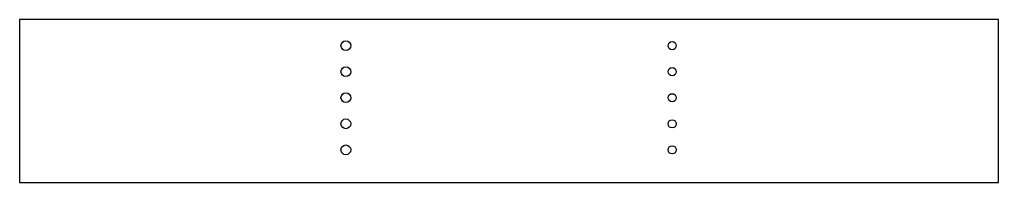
# Model space of a CAD drawing. Header units: metres. Extents: x -300 to 0, y 0 to 50.
import ezdxf

# ---------------------------------------------------------------- set-up
doc = ezdxf.new("R2010")
doc.units = ezdxf.units.M
doc.layers.add('BLOCK_OUTLINE', color=7, linetype='Continuous')
doc.layers.add('HOLES', color=1, linetype='Continuous')

msp = doc.modelspace()

# ---------------------------------------------------------------- linework, layer by layer
at = {"layer": 'BLOCK_OUTLINE'}
for p, q in [((0, 50), (-300, 50)), ((-300, 50), (-300, 0)), ((0, 0), (0, 50)), ((-300, 0), (0, 0))]:
    msp.add_line(p, q, dxfattribs=at)
at = {"layer": 'HOLES'}
for centre, radius in [((-200, 42), 1.5), ((-100, 42), 1.25), ((-200, 34), 1.5), ((-100, 34), 1.25), ((-200, 26), 1.5), ((-100, 26), 1.25), ((-200, 18), 1.5), ((-100, 18), 1.25), ((-200, 10), 1.5), ((-100, 10), 1.25)]:
    msp.add_circle(centre, radius, dxfattribs=at)

doc.saveas('drawing.dxf')
